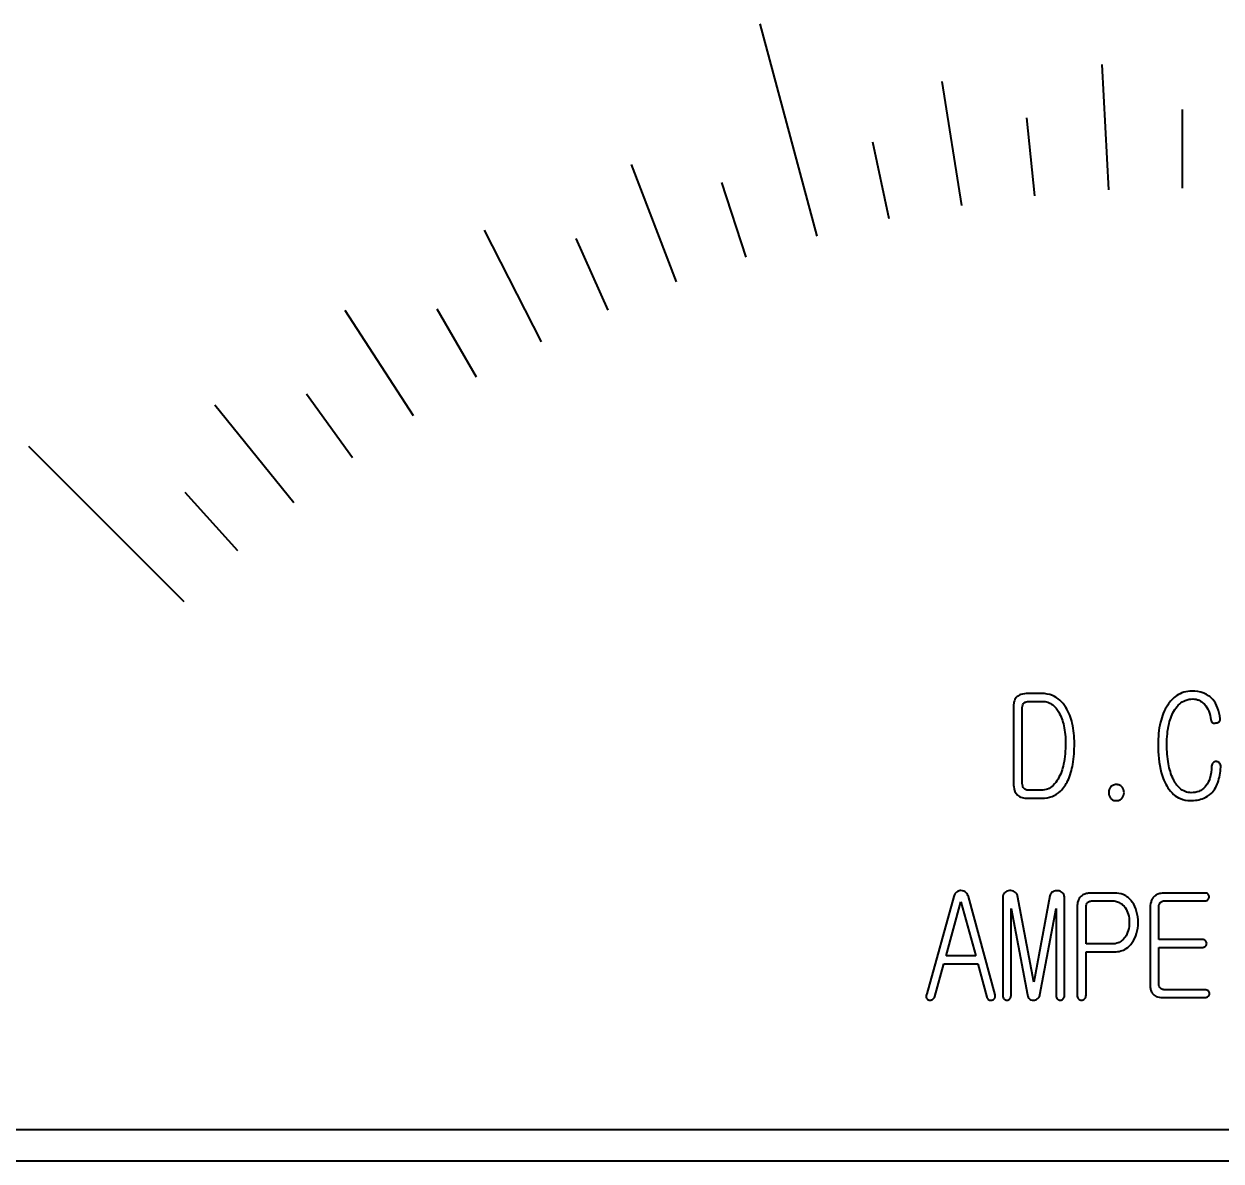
# Model space of a CAD drawing. Header units: millimetres. Extents: x 0 to 4752, y 0 to 3360.
# Drawn here: x 1861.5 to 1899.65, y 1731.88 to 1768.11 of the extents above; entities that cross this region are included whole.
import ezdxf

# ---------------------------------------------------------------- set-up
doc = ezdxf.new("R2010")
doc.units = ezdxf.units.MM
doc.header["$LTSCALE"] = 8
doc.layers.add('가시적인 것(ISO)', color=3, linetype='Continuous', lineweight=40)

msp = doc.modelspace()

# ---------------------------------------------------------------- linework, layer by layer
at = {"layer": '가시적인 것(ISO)'}
for p, q in [((1886.775, 1761.349), (1884.964, 1768.11)), ((1896.067, 1762.82), (1895.858, 1766.815)), ((1891.383, 1762.328), (1890.757, 1766.279)), ((1893.718, 1762.635), (1893.457, 1765.122)), ((1898.422, 1762.882), (1898.422, 1765.382)), ((1889.066, 1761.899), (1888.546, 1764.344)), ((1882.296, 1759.893), (1880.862, 1763.627)), ((1884.516, 1760.68), (1883.744, 1763.057)), ((1877.993, 1757.977), (1876.177, 1761.541)), ((1880.119, 1758.992), (1879.102, 1761.275)), ((1873.913, 1755.622), (1871.735, 1758.977)), ((1875.922, 1756.853), (1874.672, 1759.018)), ((1871.972, 1754.288), (1870.502, 1756.31)), ((1870.103, 1752.854), (1867.586, 1755.962)), ((1866.602, 1749.702), (1861.653, 1754.652)), ((1868.311, 1751.323), (1866.639, 1753.181)), ((1893.935, 1746.777), (1893.495, 1746.777)), ((1893.518, 1746.528), (1893.949, 1746.528)), ((1893.033, 1746.369), (1893.033, 1743.917)), ((1893.314, 1743.912), (1893.314, 1746.329)), ((1893.441, 1743.445), (1893.944, 1743.445)), ((1893.917, 1743.695), (1893.518, 1743.695)), ((1891.129, 1740.309), (1890.272, 1737.212)), ((1892.448, 1737.18), (1891.595, 1740.309)), ((1893.676, 1737.579), (1893.164, 1740.327)), ((1894.189, 1740.327), (1893.676, 1737.579)), ((1896.256, 1740.422), (1895.535, 1740.422)), ((1899.13, 1740.422), (1897.893, 1740.422)), ((1890.884, 1738.418), (1891.36, 1740.136)), ((1891.36, 1740.136), (1891.831, 1738.418)), ((1892.693, 1740.277), (1892.693, 1737.149)), ((1892.956, 1737.149), (1892.956, 1739.928)), ((1892.956, 1739.928), (1893.477, 1737.176)), ((1893.876, 1737.176), (1894.393, 1739.928)), ((1894.393, 1739.928), (1894.393, 1737.149)), ((1894.656, 1737.149), (1894.656, 1740.277)), ((1895.064, 1739.978), (1895.064, 1737.167)), ((1895.345, 1738.799), (1895.345, 1739.969)), ((1895.572, 1740.173), (1896.175, 1740.173)), ((1897.385, 1739.91), (1897.385, 1737.525)), ((1897.666, 1738.939), (1897.666, 1739.982)), ((1897.861, 1740.173), (1899.13, 1740.173)), ((1896.175, 1738.799), (1895.345, 1738.799)), ((1899.053, 1738.939), (1897.666, 1738.939)), ((1891.831, 1738.418), (1890.884, 1738.418)), ((1895.345, 1737.167), (1895.345, 1738.55)), ((1895.345, 1738.55), (1896.256, 1738.55)), ((1897.666, 1737.53), (1897.666, 1738.69)), ((1897.666, 1738.69), (1899.053, 1738.69)), ((1890.526, 1737.121), (1890.816, 1738.169)), ((1890.816, 1738.169), (1891.895, 1738.169)), ((1891.895, 1738.169), (1892.185, 1737.108)), ((1899.13, 1737.339), (1897.847, 1737.339)), ((1897.834, 1737.09), (1899.13, 1737.09)), ((1849.172, 1732.882), (1947.672, 1732.882)), ((1952.422, 1731.882), (1844.422, 1731.882))]:
    msp.add_line(p, q, dxfattribs=at)
for points, knots in [([(1893.495, 1746.777), (1893.419, 1746.777), (1893.338, 1746.769), (1893.224, 1746.728), (1893.185, 1746.707), (1893.151, 1746.678)], [-0.03641384, -0.03641384, -0.03641384, -0.03641384, -0.01338686, -0.01338686, 0, 0, 0, 0]), ([(1894.701, 1746.333), (1894.647, 1746.419), (1894.583, 1746.498), (1894.438, 1746.628), (1894.36, 1746.678), (1894.166, 1746.758), (1894.052, 1746.777), (1893.935, 1746.777)], [-0.093472, -0.093472, -0.093472, -0.093472, -0.06305755, -0.06305755, -0.03511894, -0.03511894, 0, 0, 0, 0]), ([(1898.718, 1746.854), (1898.631, 1746.854), (1898.544, 1746.843), (1898.379, 1746.794), (1898.303, 1746.757), (1898.118, 1746.631), (1898.024, 1746.526), (1897.947, 1746.41)], [-0.09349845, -0.09349845, -0.09349845, -0.09349845, -0.06729044, -0.06729044, -0.04176506, -0.04176506, 0, 0, 0, 0]), ([(1899.38, 1746.592), (1899.341, 1746.635), (1899.298, 1746.673), (1899.202, 1746.74), (1899.151, 1746.767), (1898.977, 1746.836), (1898.847, 1746.854), (1898.718, 1746.854)], [-0.07367555, -0.07367555, -0.07367555, -0.07367555, -0.05622755, -0.05622755, -0.03870815, -0.03870815, 0, 0, 0, 0]), ([(1893.151, 1746.678), (1893.131, 1746.66), (1893.114, 1746.641), (1893.084, 1746.597), (1893.072, 1746.573), (1893.041, 1746.492), (1893.033, 1746.43), (1893.033, 1746.369)], [-0.03405146, -0.03405146, -0.03405146, -0.03405146, -0.02620979, -0.02620979, -0.01818389, -0.01818389, 0, 0, 0, 0]), ([(1893.314, 1746.329), (1893.314, 1746.358), (1893.318, 1746.388), (1893.338, 1746.437), (1893.351, 1746.457), (1893.368, 1746.474)], [-0.01605385, -0.01605385, -0.01605385, -0.01605385, -0.00719425, -0.00719425, 0, 0, 0, 0]), ([(1893.368, 1746.474), (1893.377, 1746.483), (1893.387, 1746.491), (1893.409, 1746.504), (1893.421, 1746.51), (1893.46, 1746.524), (1893.489, 1746.528), (1893.518, 1746.528)], [-0.01637798, -0.01637798, -0.01637798, -0.01637798, -0.01254625, -0.01254625, -0.00865005, -0.00865005, 0, 0, 0, 0]), ([(1893.949, 1746.528), (1894.009, 1746.528), (1894.068, 1746.519), (1894.183, 1746.48), (1894.235, 1746.451), (1894.361, 1746.352), (1894.424, 1746.27), (1894.474, 1746.184)], [-0.0663257, -0.0663257, -0.0663257, -0.0663257, -0.04816751, -0.04816751, -0.03013588, -0.03013588, 0, 0, 0, 0]), ([(1897.947, 1746.41), (1897.837, 1746.243), (1897.763, 1746.055), (1897.66, 1745.629), (1897.639, 1745.384), (1897.639, 1745.145)], [-0.1315118, -0.1315118, -0.1315118, -0.1315118, -0.071475, -0.071475, 0, 0, 0, 0]), ([(1898.174, 1746.265), (1898.218, 1746.331), (1898.269, 1746.393), (1898.382, 1746.492), (1898.441, 1746.531), (1898.584, 1746.59), (1898.666, 1746.605), (1898.75, 1746.605)], [-0.07033538, -0.07033538, -0.07033538, -0.07033538, -0.04658189, -0.04658189, -0.02521066, -0.02521066, 0, 0, 0, 0]), ([(1898.75, 1746.605), (1898.784, 1746.605), (1898.818, 1746.602), (1898.884, 1746.588), (1898.915, 1746.577), (1899.011, 1746.533), (1899.068, 1746.489), (1899.117, 1746.437)], [-0.04179008, -0.04179008, -0.04179008, -0.04179008, -0.03157058, -0.03157058, -0.02151341, -0.02151341, 0, 0, 0, 0]), ([(1899.117, 1746.437), (1899.176, 1746.373), (1899.222, 1746.3), (1899.293, 1746.13), (1899.314, 1746.035), (1899.325, 1745.939)], [-0.05518384, -0.05518384, -0.05518384, -0.05518384, -0.02904053, -0.02904053, 0, 0, 0, 0]), ([(1899.62, 1745.975), (1899.606, 1746.094), (1899.581, 1746.214), (1899.5, 1746.423), (1899.448, 1746.513), (1899.38, 1746.592)], [-0.06722802, -0.06722802, -0.06722802, -0.06722802, -0.03119846, -0.03119846, 0, 0, 0, 0]), ([(1894.474, 1746.184), (1894.554, 1746.052), (1894.605, 1745.903), (1894.678, 1745.569), (1894.692, 1745.374), (1894.692, 1745.186)], [-0.1024748, -0.1024748, -0.1024748, -0.1024748, -0.056378, -0.056378, 0, 0, 0, 0]), ([(1894.973, 1745.186), (1894.973, 1745.401), (1894.955, 1745.622), (1894.863, 1746.008), (1894.798, 1746.179), (1894.701, 1746.333)], [-0.119128, -0.119128, -0.119128, -0.119128, -0.0545817, -0.0545817, 0, 0, 0, 0]), ([(1897.92, 1745.15), (1897.92, 1745.373), (1897.938, 1745.607), (1898.03, 1745.979), (1898.088, 1746.131), (1898.174, 1746.265)], [-0.1149482, -0.1149482, -0.1149482, -0.1149482, -0.0478523, -0.0478523, 0, 0, 0, 0]), ([(1899.325, 1745.939), (1899.326, 1745.927), (1899.328, 1745.914), (1899.335, 1745.893), (1899.34, 1745.883), (1899.353, 1745.865), (1899.361, 1745.858), (1899.383, 1745.845), (1899.397, 1745.84), (1899.434, 1745.834), (1899.46, 1745.835), (1899.484, 1745.839)], [-0.02168097, -0.02168097, -0.02168097, -0.02168097, -0.01805816, -0.01805816, -0.01489402, -0.01489402, -0.01149423, -0.01149423, -0.00721363, -0.00721363, 0, 0, 0, 0]), ([(1899.484, 1745.839), (1899.513, 1745.844), (1899.542, 1745.851), (1899.577, 1745.872), (1899.588, 1745.88), (1899.605, 1745.901), (1899.612, 1745.912), (1899.62, 1745.941), (1899.622, 1745.958), (1899.62, 1745.975)], [-0.02120801, -0.02120801, -0.02120801, -0.02120801, -0.01319736, -0.01319736, -0.0090193, -0.0090193, -0.00504711, -0.00504711, 0, 0, 0, 0]), ([(1894.692, 1745.186), (1894.692, 1744.968), (1894.676, 1744.74), (1894.594, 1744.362), (1894.538, 1744.198), (1894.452, 1744.053)], [-0.1161645, -0.1161645, -0.1161645, -0.1161645, -0.0505709, -0.0505709, 0, 0, 0, 0]), ([(1894.765, 1744.003), (1894.841, 1744.165), (1894.89, 1744.344), (1894.959, 1744.738), (1894.973, 1744.966), (1894.973, 1745.186)], [-0.1198761, -0.1198761, -0.1198761, -0.1198761, -0.0660596, -0.0660596, 0, 0, 0, 0]), ([(1897.639, 1745.145), (1897.639, 1744.856), (1897.663, 1744.546), (1897.785, 1744.094), (1897.852, 1743.924), (1897.952, 1743.776)], [-0.1406929, -0.1406929, -0.1406929, -0.1406929, -0.0535407, -0.0535407, 0, 0, 0, 0]), ([(1898.124, 1744.053), (1898.05, 1744.205), (1898.002, 1744.371), (1897.934, 1744.738), (1897.92, 1744.947), (1897.92, 1745.15)], [-0.11173, -0.11173, -0.11173, -0.11173, -0.0609482, -0.0609482, 0, 0, 0, 0]), ([(1899.393, 1744.574), (1899.386, 1744.567), (1899.379, 1744.56), (1899.368, 1744.543), (1899.363, 1744.535), (1899.351, 1744.505), (1899.348, 1744.483), (1899.348, 1744.461)], [-0.01263276, -0.01263276, -0.01263276, -0.01263276, -0.00962426, -0.00962426, -0.00661474, -0.00661474, 0, 0, 0, 0]), ([(1899.498, 1744.61), (1899.479, 1744.61), (1899.46, 1744.607), (1899.424, 1744.595), (1899.408, 1744.586), (1899.393, 1744.574)], [-0.01135776, -0.01135776, -0.01135776, -0.01135776, -0.00565847, -0.00565847, 0, 0, 0, 0]), ([(1899.593, 1744.565), (1899.581, 1744.578), (1899.567, 1744.589), (1899.534, 1744.605), (1899.516, 1744.609), (1899.498, 1744.61)], [-0.01093171, -0.01093171, -0.01093171, -0.01093171, -0.00556855, -0.00556855, 0, 0, 0, 0]), ([(1899.638, 1744.434), (1899.638, 1744.46), (1899.635, 1744.486), (1899.619, 1744.531), (1899.608, 1744.549), (1899.593, 1744.565)], [-0.01433573, -0.01433573, -0.01433573, -0.01433573, -0.00653023, -0.00653023, 0, 0, 0, 0]), ([(1899.348, 1744.461), (1899.345, 1744.331), (1899.329, 1744.197), (1899.259, 1743.987), (1899.219, 1743.906), (1899.162, 1743.835)], [-0.0662381, -0.0662381, -0.0662381, -0.0662381, -0.02724627, -0.02724627, 0, 0, 0, 0]), ([(1899.33, 1743.595), (1899.377, 1743.639), (1899.417, 1743.689), (1899.489, 1743.804), (1899.519, 1743.868), (1899.601, 1744.091), (1899.628, 1744.266), (1899.638, 1744.434)], [-0.09064265, -0.09064265, -0.09064265, -0.09064265, -0.07131404, -0.07131404, -0.05025173, -0.05025173, 0, 0, 0, 0]), ([(1893.033, 1743.917), (1893.033, 1743.841), (1893.041, 1743.762), (1893.083, 1743.646), (1893.106, 1743.604), (1893.137, 1743.568)], [-0.03712001, -0.03712001, -0.03712001, -0.03712001, -0.0143581, -0.0143581, 0, 0, 0, 0]), ([(1893.368, 1743.753), (1893.359, 1743.763), (1893.351, 1743.773), (1893.337, 1743.795), (1893.332, 1743.808), (1893.317, 1743.85), (1893.314, 1743.881), (1893.314, 1743.912)], [-0.01718657, -0.01718657, -0.01718657, -0.01718657, -0.0133087, -0.0133087, -0.00926312, -0.00926312, 0, 0, 0, 0]), ([(1893.518, 1743.695), (1893.499, 1743.695), (1893.48, 1743.696), (1893.446, 1743.703), (1893.43, 1743.709), (1893.397, 1743.725), (1893.381, 1743.738), (1893.368, 1743.753)], [-0.01670273, -0.01670273, -0.01670273, -0.01670273, -0.01110199, -0.01110199, -0.00613505, -0.00613505, 0, 0, 0, 0]), ([(1894.452, 1744.053), (1894.408, 1743.979), (1894.355, 1743.908), (1894.242, 1743.801), (1894.184, 1743.761), (1894.055, 1743.707), (1893.987, 1743.695), (1893.917, 1743.695)], [-0.06789507, -0.06789507, -0.06789507, -0.06789507, -0.04210367, -0.04210367, -0.02103215, -0.02103215, 0, 0, 0, 0]), ([(1893.944, 1743.445), (1894.053, 1743.445), (1894.16, 1743.461), (1894.361, 1743.536), (1894.449, 1743.591), (1894.628, 1743.758), (1894.705, 1743.877), (1894.765, 1744.003)], [-0.1060763, -0.1060763, -0.1060763, -0.1060763, -0.0735077, -0.0735077, -0.0417611, -0.0417611, 0, 0, 0, 0]), ([(1896.125, 1743.799), (1896.105, 1743.774), (1896.09, 1743.747), (1896.07, 1743.685), (1896.066, 1743.651), (1896.066, 1743.617)], [-0.01958775, -0.01958775, -0.01958775, -0.01958775, -0.01015055, -0.01015055, 0, 0, 0, 0]), ([(1896.311, 1743.876), (1896.29, 1743.876), (1896.269, 1743.874), (1896.229, 1743.866), (1896.211, 1743.86), (1896.167, 1743.838), (1896.144, 1743.821), (1896.125, 1743.799)], [-0.02091591, -0.02091591, -0.02091591, -0.02091591, -0.01461309, -0.01461309, -0.00880844, -0.00880844, 0, 0, 0, 0]), ([(1896.492, 1743.799), (1896.481, 1743.812), (1896.47, 1743.823), (1896.443, 1743.843), (1896.429, 1743.851), (1896.381, 1743.871), (1896.346, 1743.876), (1896.311, 1743.876)], [-0.02047501, -0.02047501, -0.02047501, -0.02047501, -0.01550345, -0.01550345, -0.01056054, -0.01056054, 0, 0, 0, 0]), ([(1896.555, 1743.617), (1896.555, 1743.651), (1896.551, 1743.685), (1896.529, 1743.747), (1896.513, 1743.775), (1896.492, 1743.799)], [-0.01981745, -0.01981745, -0.01981745, -0.01981745, -0.00962268, -0.00962268, 0, 0, 0, 0]), ([(1897.952, 1743.776), (1898.004, 1743.698), (1898.065, 1743.625), (1898.2, 1743.507), (1898.272, 1743.461), (1898.451, 1743.386), (1898.556, 1743.368), (1898.664, 1743.368)], [-0.08635318, -0.08635318, -0.08635318, -0.08635318, -0.05812305, -0.05812305, -0.03234433, -0.03234433, 0, 0, 0, 0]), ([(1898.7, 1743.617), (1898.632, 1743.617), (1898.566, 1743.629), (1898.439, 1743.679), (1898.382, 1743.716), (1898.243, 1743.842), (1898.176, 1743.946), (1898.124, 1744.053)], [-0.07640903, -0.07640903, -0.07640903, -0.07640903, -0.05608736, -0.05608736, -0.03548202, -0.03548202, 0, 0, 0, 0]), ([(1899.162, 1743.835), (1899.133, 1743.797), (1899.099, 1743.762), (1899.023, 1743.703), (1898.983, 1743.679), (1898.863, 1743.63), (1898.782, 1743.617), (1898.7, 1743.617)], [-0.05339577, -0.05339577, -0.05339577, -0.05339577, -0.03880514, -0.03880514, -0.02468348, -0.02468348, 0, 0, 0, 0]), ([(1893.137, 1743.568), (1893.154, 1743.547), (1893.174, 1743.529), (1893.217, 1743.498), (1893.24, 1743.486), (1893.321, 1743.453), (1893.381, 1743.445), (1893.441, 1743.445)], [-0.03391025, -0.03391025, -0.03391025, -0.03391025, -0.02595711, -0.02595711, -0.01793307, -0.01793307, 0, 0, 0, 0]), ([(1896.066, 1743.617), (1896.066, 1743.586), (1896.07, 1743.555), (1896.09, 1743.495), (1896.105, 1743.469), (1896.125, 1743.445)], [-0.01873777, -0.01873777, -0.01873777, -0.01873777, -0.00922327, -0.00922327, 0, 0, 0, 0]), ([(1896.125, 1743.445), (1896.136, 1743.431), (1896.149, 1743.419), (1896.178, 1743.398), (1896.193, 1743.389), (1896.241, 1743.369), (1896.276, 1743.364), (1896.311, 1743.364)], [-0.02112339, -0.02112339, -0.02112339, -0.02112339, -0.01572684, -0.01572684, -0.01044157, -0.01044157, 0, 0, 0, 0]), ([(1896.311, 1743.364), (1896.332, 1743.364), (1896.354, 1743.366), (1896.395, 1743.375), (1896.414, 1743.382), (1896.455, 1743.406), (1896.475, 1743.424), (1896.492, 1743.445)], [-0.02078042, -0.02078042, -0.02078042, -0.02078042, -0.01421578, -0.01421578, -0.00820809, -0.00820809, 0, 0, 0, 0]), ([(1896.492, 1743.445), (1896.513, 1743.469), (1896.529, 1743.495), (1896.551, 1743.554), (1896.555, 1743.586), (1896.555, 1743.617)], [-0.01895806, -0.01895806, -0.01895806, -0.01895806, -0.00955613, -0.00955613, 0, 0, 0, 0]), ([(1898.664, 1743.368), (1898.809, 1743.368), (1898.958, 1743.388), (1899.182, 1743.479), (1899.261, 1743.529), (1899.33, 1743.595)], [-0.07238753, -0.07238753, -0.07238753, -0.07238753, -0.02862266, -0.02862266, 0, 0, 0, 0]), ([(1891.36, 1740.499), (1891.34, 1740.499), (1891.321, 1740.497), (1891.284, 1740.489), (1891.267, 1740.482), (1891.226, 1740.46), (1891.205, 1740.442), (1891.16, 1740.388), (1891.142, 1740.348), (1891.129, 1740.309)], [-0.03235814, -0.03235814, -0.03235814, -0.03235814, -0.02654812, -0.02654812, -0.02109931, -0.02109931, -0.01253709, -0.01253709, 0, 0, 0, 0]), ([(1891.595, 1740.309), (1891.586, 1740.332), (1891.575, 1740.355), (1891.551, 1740.396), (1891.537, 1740.414), (1891.501, 1740.451), (1891.478, 1740.467), (1891.423, 1740.492), (1891.392, 1740.498), (1891.36, 1740.499)], [-0.03252773, -0.03252773, -0.03252773, -0.03252773, -0.02496215, -0.02496215, -0.01825154, -0.01825154, -0.00957945, -0.00957945, 0, 0, 0, 0]), ([(1892.756, 1740.436), (1892.746, 1740.426), (1892.736, 1740.415), (1892.72, 1740.392), (1892.714, 1740.38), (1892.697, 1740.338), (1892.693, 1740.308), (1892.693, 1740.277)], [-0.01768283, -0.01768283, -0.01768283, -0.01768283, -0.01342159, -0.01342159, -0.00918857, -0.00918857, 0, 0, 0, 0]), ([(1892.906, 1740.499), (1892.877, 1740.496), (1892.849, 1740.49), (1892.798, 1740.468), (1892.776, 1740.454), (1892.756, 1740.436)], [-0.01665729, -0.01665729, -0.01665729, -0.01665729, -0.00807298, -0.00807298, 0, 0, 0, 0]), ([(1893.069, 1740.463), (1893.045, 1740.476), (1893.019, 1740.486), (1892.964, 1740.499), (1892.935, 1740.501), (1892.906, 1740.499)], [-0.01704109, -0.01704109, -0.01704109, -0.01704109, -0.00870036, -0.00870036, 0, 0, 0, 0]), ([(1893.164, 1740.327), (1893.161, 1740.342), (1893.156, 1740.358), (1893.144, 1740.386), (1893.137, 1740.399), (1893.112, 1740.432), (1893.092, 1740.449), (1893.069, 1740.463)], [-0.01725703, -0.01725703, -0.01725703, -0.01725703, -0.01248038, -0.01248038, -0.00795245, -0.00795245, 0, 0, 0, 0]), ([(1894.284, 1740.463), (1894.259, 1740.447), (1894.238, 1740.427), (1894.205, 1740.38), (1894.195, 1740.354), (1894.189, 1740.327)], [-0.01725493, -0.01725493, -0.01725493, -0.01725493, -0.00838767, -0.00838767, 0, 0, 0, 0]), ([(1894.443, 1740.495), (1894.414, 1740.497), (1894.386, 1740.497), (1894.331, 1740.486), (1894.307, 1740.477), (1894.284, 1740.463)], [-0.01657419, -0.01657419, -0.01657419, -0.01657419, -0.00800988, -0.00800988, 0, 0, 0, 0]), ([(1894.588, 1740.436), (1894.568, 1740.454), (1894.546, 1740.468), (1894.497, 1740.488), (1894.47, 1740.493), (1894.443, 1740.495)], [-0.0161264, -0.0161264, -0.0161264, -0.0161264, -0.00820322, -0.00820322, 0, 0, 0, 0]), ([(1894.656, 1740.277), (1894.656, 1740.295), (1894.654, 1740.312), (1894.647, 1740.346), (1894.642, 1740.361), (1894.623, 1740.399), (1894.607, 1740.419), (1894.588, 1740.436)], [-0.01796321, -0.01796321, -0.01796321, -0.01796321, -0.01264431, -0.01264431, -0.00770474, -0.00770474, 0, 0, 0, 0]), ([(1895.168, 1740.304), (1895.15, 1740.286), (1895.135, 1740.265), (1895.109, 1740.219), (1895.098, 1740.194), (1895.07, 1740.107), (1895.064, 1740.041), (1895.064, 1739.978)], [-0.03493904, -0.03493904, -0.03493904, -0.03493904, -0.02726274, -0.02726274, -0.0190871, -0.0190871, 0, 0, 0, 0]), ([(1895.535, 1740.422), (1895.487, 1740.422), (1895.438, 1740.419), (1895.35, 1740.403), (1895.31, 1740.392), (1895.234, 1740.357), (1895.198, 1740.334), (1895.168, 1740.304)], [-0.0395863, -0.0395863, -0.0395863, -0.0395863, -0.02515776, -0.02515776, -0.0128143, -0.0128143, 0, 0, 0, 0]), ([(1896.818, 1740.132), (1896.781, 1740.186), (1896.737, 1740.235), (1896.638, 1740.316), (1896.586, 1740.348), (1896.442, 1740.407), (1896.35, 1740.422), (1896.256, 1740.422)], [-0.06642478, -0.06642478, -0.06642478, -0.06642478, -0.04673295, -0.04673295, -0.02806351, -0.02806351, 0, 0, 0, 0]), ([(1897.507, 1740.304), (1897.486, 1740.283), (1897.469, 1740.259), (1897.438, 1740.205), (1897.425, 1740.175), (1897.393, 1740.07), (1897.385, 1739.987), (1897.385, 1739.91)], [-0.04195215, -0.04195215, -0.04195215, -0.04195215, -0.03304548, -0.03304548, -0.02333378, -0.02333378, 0, 0, 0, 0]), ([(1897.893, 1740.422), (1897.84, 1740.422), (1897.785, 1740.419), (1897.69, 1740.402), (1897.646, 1740.39), (1897.569, 1740.354), (1897.536, 1740.333), (1897.507, 1740.304)], [-0.04123546, -0.04123546, -0.04123546, -0.04123546, -0.0253322, -0.0253322, -0.01206319, -0.01206319, 0, 0, 0, 0]), ([(1899.235, 1740.386), (1899.221, 1740.398), (1899.206, 1740.407), (1899.17, 1740.419), (1899.15, 1740.422), (1899.13, 1740.422)], [-0.01138476, -0.01138476, -0.01138476, -0.01138476, -0.00589661, -0.00589661, 0, 0, 0, 0]), ([(1899.271, 1740.3), (1899.271, 1740.316), (1899.268, 1740.331), (1899.256, 1740.361), (1899.246, 1740.374), (1899.235, 1740.386)], [-0.009711176, -0.009711176, -0.009711176, -0.009711176, -0.004887734, -0.004887734, 0, 0, 0, 0]), ([(1899.235, 1740.213), (1899.246, 1740.225), (1899.256, 1740.238), (1899.268, 1740.268), (1899.271, 1740.284), (1899.271, 1740.3)], [-0.00971164, -0.00971164, -0.00971164, -0.00971164, -0.004823673, -0.004823673, 0, 0, 0, 0]), ([(1895.345, 1739.969), (1895.345, 1740.001), (1895.349, 1740.035), (1895.368, 1740.083), (1895.377, 1740.1), (1895.39, 1740.114)], [-0.01551568, -0.01551568, -0.01551568, -0.01551568, -0.00576058, -0.00576058, 0, 0, 0, 0]), ([(1895.39, 1740.114), (1895.4, 1740.124), (1895.41, 1740.132), (1895.435, 1740.147), (1895.448, 1740.153), (1895.497, 1740.169), (1895.535, 1740.173), (1895.572, 1740.173)], [-0.01941139, -0.01941139, -0.01941139, -0.01941139, -0.01529595, -0.01529595, -0.01081724, -0.01081724, 0, 0, 0, 0]), ([(1896.175, 1740.173), (1896.222, 1740.173), (1896.269, 1740.167), (1896.358, 1740.143), (1896.399, 1740.126), (1896.497, 1740.065), (1896.546, 1740.016), (1896.587, 1739.96)], [-0.04868686, -0.04868686, -0.04868686, -0.04868686, -0.03447353, -0.03447353, -0.02095075, -0.02095075, 0, 0, 0, 0]), ([(1896.587, 1739.96), (1896.634, 1739.894), (1896.667, 1739.822), (1896.713, 1739.66), (1896.723, 1739.572), (1896.723, 1739.484)], [-0.05053026, -0.05053026, -0.05053026, -0.05053026, -0.02648341, -0.02648341, 0, 0, 0, 0]), ([(1897.004, 1739.479), (1897.004, 1739.6), (1896.991, 1739.721), (1896.928, 1739.943), (1896.882, 1740.042), (1896.818, 1740.132)], [-0.06929172, -0.06929172, -0.06929172, -0.06929172, -0.03304245, -0.03304245, 0, 0, 0, 0]), ([(1897.666, 1739.982), (1897.666, 1740.011), (1897.67, 1740.039), (1897.687, 1740.085), (1897.697, 1740.103), (1897.711, 1740.118)], [-0.014738, -0.014738, -0.014738, -0.014738, -0.00625443, -0.00625443, 0, 0, 0, 0]), ([(1897.711, 1740.118), (1897.72, 1740.127), (1897.73, 1740.135), (1897.752, 1740.149), (1897.764, 1740.155), (1897.803, 1740.169), (1897.832, 1740.173), (1897.861, 1740.173)], [-0.01637798, -0.01637798, -0.01637798, -0.01637798, -0.01254625, -0.01254625, -0.00865005, -0.00865005, 0, 0, 0, 0]), ([(1899.13, 1740.173), (1899.143, 1740.173), (1899.155, 1740.174), (1899.178, 1740.178), (1899.189, 1740.182), (1899.213, 1740.193), (1899.225, 1740.202), (1899.235, 1740.213)], [-0.01161934, -0.01161934, -0.01161934, -0.01161934, -0.00791519, -0.00791519, -0.00458114, -0.00458114, 0, 0, 0, 0]), ([(1896.723, 1739.484), (1896.723, 1739.397), (1896.713, 1739.311), (1896.667, 1739.15), (1896.633, 1739.078), (1896.587, 1739.012)], [-0.05012657, -0.05012657, -0.05012657, -0.05012657, -0.02414587, -0.02414587, 0, 0, 0, 0]), ([(1896.818, 1738.84), (1896.882, 1738.928), (1896.927, 1739.025), (1896.991, 1739.242), (1897.004, 1739.361), (1897.004, 1739.479)], [-0.06800971, -0.06800971, -0.06800971, -0.06800971, -0.03547773, -0.03547773, 0, 0, 0, 0]), ([(1896.587, 1739.012), (1896.559, 1738.973), (1896.526, 1738.937), (1896.453, 1738.877), (1896.414, 1738.853), (1896.309, 1738.81), (1896.243, 1738.799), (1896.175, 1738.799)], [-0.04869949, -0.04869949, -0.04869949, -0.04869949, -0.03412983, -0.03412983, -0.02040573, -0.02040573, 0, 0, 0, 0]), ([(1896.256, 1738.55), (1896.323, 1738.55), (1896.389, 1738.557), (1896.514, 1738.591), (1896.57, 1738.616), (1896.701, 1738.699), (1896.765, 1738.764), (1896.818, 1738.84)], [-0.06643419, -0.06643419, -0.06643419, -0.06643419, -0.04647322, -0.04647322, -0.0276538, -0.0276538, 0, 0, 0, 0]), ([(1899.153, 1738.903), (1899.14, 1738.915), (1899.125, 1738.924), (1899.09, 1738.937), (1899.072, 1738.939), (1899.053, 1738.939)], [-0.01096151, -0.01096151, -0.01096151, -0.01096151, -0.00558051, -0.00558051, 0, 0, 0, 0]), ([(1899.189, 1738.817), (1899.188, 1738.833), (1899.184, 1738.849), (1899.172, 1738.878), (1899.164, 1738.891), (1899.153, 1738.903)], [-0.009578096, -0.009578096, -0.009578096, -0.009578096, -0.004744873, -0.004744873, 0, 0, 0, 0]), ([(1899.153, 1738.731), (1899.165, 1738.742), (1899.174, 1738.756), (1899.187, 1738.785), (1899.189, 1738.801), (1899.189, 1738.817)], [-0.00971164, -0.00971164, -0.00971164, -0.00971164, -0.004823673, -0.004823673, 0, 0, 0, 0]), ([(1899.053, 1738.69), (1899.065, 1738.69), (1899.076, 1738.691), (1899.097, 1738.696), (1899.107, 1738.699), (1899.131, 1738.71), (1899.143, 1738.719), (1899.153, 1738.731)], [-0.01119603, -0.01119603, -0.01119603, -0.01119603, -0.00779856, -0.00779856, -0.00468008, -0.00468008, 0, 0, 0, 0]), ([(1897.385, 1737.525), (1897.385, 1737.477), (1897.388, 1737.427), (1897.404, 1737.342), (1897.415, 1737.303), (1897.445, 1737.24), (1897.463, 1737.215), (1897.485, 1737.194)], [-0.03531454, -0.03531454, -0.03531454, -0.03531454, -0.02089329, -0.02089329, -0.00919137, -0.00919137, 0, 0, 0, 0]), ([(1897.716, 1737.389), (1897.708, 1737.397), (1897.7, 1737.405), (1897.688, 1737.425), (1897.683, 1737.436), (1897.669, 1737.473), (1897.666, 1737.502), (1897.666, 1737.53)], [-0.01529877, -0.01529877, -0.01529877, -0.01529877, -0.0118976, -0.0118976, -0.00832406, -0.00832406, 0, 0, 0, 0]), ([(1897.847, 1737.339), (1897.832, 1737.339), (1897.816, 1737.34), (1897.786, 1737.346), (1897.773, 1737.35), (1897.743, 1737.364), (1897.729, 1737.375), (1897.716, 1737.389)], [-0.01456758, -0.01456758, -0.01456758, -0.01456758, -0.00983604, -0.00983604, -0.00560417, -0.00560417, 0, 0, 0, 0]), ([(1899.244, 1737.303), (1899.229, 1737.315), (1899.211, 1737.324), (1899.173, 1737.336), (1899.152, 1737.339), (1899.13, 1737.339)], [-0.01221467, -0.01221467, -0.01221467, -0.01221467, -0.00633897, -0.00633897, 0, 0, 0, 0]), ([(1899.28, 1737.217), (1899.28, 1737.233), (1899.277, 1737.248), (1899.265, 1737.278), (1899.255, 1737.291), (1899.244, 1737.303)], [-0.009711176, -0.009711176, -0.009711176, -0.009711176, -0.004887734, -0.004887734, 0, 0, 0, 0]), ([(1890.272, 1737.212), (1890.264, 1737.196), (1890.258, 1737.179), (1890.252, 1737.147), (1890.25, 1737.132), (1890.253, 1737.103), (1890.256, 1737.089), (1890.263, 1737.076)], [-0.01410753, -0.01410753, -0.01410753, -0.01410753, -0.00879205, -0.00879205, -0.00428493, -0.00428493, 0, 0, 0, 0]), ([(1890.263, 1737.076), (1890.267, 1737.067), (1890.272, 1737.059), (1890.284, 1737.044), (1890.29, 1737.038), (1890.312, 1737.023), (1890.328, 1737.016), (1890.344, 1737.013)], [-0.01079787, -0.01079787, -0.01079787, -0.01079787, -0.00790928, -0.00790928, -0.00509253, -0.00509253, 0, 0, 0, 0]), ([(1890.344, 1737.013), (1890.352, 1737.01), (1890.361, 1737.009), (1890.378, 1737.008), (1890.387, 1737.009), (1890.414, 1737.014), (1890.432, 1737.021), (1890.448, 1737.031)], [-0.01090309, -0.01090309, -0.01090309, -0.01090309, -0.00833577, -0.00833577, -0.00573868, -0.00573868, 0, 0, 0, 0]), ([(1890.448, 1737.031), (1890.466, 1737.041), (1890.482, 1737.054), (1890.508, 1737.085), (1890.518, 1737.102), (1890.526, 1737.121)], [-0.0122436, -0.0122436, -0.0122436, -0.0122436, -0.00612558, -0.00612558, 0, 0, 0, 0]), ([(1892.185, 1737.108), (1892.187, 1737.097), (1892.189, 1737.086), (1892.198, 1737.067), (1892.204, 1737.058), (1892.221, 1737.038), (1892.234, 1737.029), (1892.248, 1737.022)], [-0.01122953, -0.01122953, -0.01122953, -0.01122953, -0.0079321, -0.0079321, -0.00479577, -0.00479577, 0, 0, 0, 0]), ([(1892.248, 1737.022), (1892.263, 1737.014), (1892.279, 1737.01), (1892.313, 1737.007), (1892.331, 1737.008), (1892.348, 1737.013)], [-0.01032336, -0.01032336, -0.01032336, -0.01032336, -0.00528604, -0.00528604, 0, 0, 0, 0]), ([(1892.348, 1737.013), (1892.366, 1737.017), (1892.382, 1737.024), (1892.412, 1737.044), (1892.424, 1737.057), (1892.434, 1737.072)], [-0.01077498, -0.01077498, -0.01077498, -0.01077498, -0.00537051, -0.00537051, 0, 0, 0, 0]), ([(1892.434, 1737.072), (1892.44, 1737.079), (1892.444, 1737.087), (1892.45, 1737.104), (1892.453, 1737.113), (1892.456, 1737.142), (1892.453, 1737.162), (1892.448, 1737.18)], [-0.01139693, -0.01139693, -0.01139693, -0.01139693, -0.00863453, -0.00863453, -0.00588224, -0.00588224, 0, 0, 0, 0]), ([(1892.693, 1737.149), (1892.693, 1737.128), (1892.696, 1737.108), (1892.711, 1737.072), (1892.721, 1737.057), (1892.733, 1737.044)], [-0.01162436, -0.01162436, -0.01162436, -0.01162436, -0.00545097, -0.00545097, 0, 0, 0, 0]), ([(1892.733, 1737.044), (1892.739, 1737.039), (1892.746, 1737.033), (1892.76, 1737.024), (1892.767, 1737.02), (1892.79, 1737.011), (1892.807, 1737.008), (1892.824, 1737.008)], [-0.01009531, -0.01009531, -0.01009531, -0.01009531, -0.00758887, -0.00758887, -0.00514245, -0.00514245, 0, 0, 0, 0]), ([(1892.824, 1737.008), (1892.84, 1737.008), (1892.856, 1737.011), (1892.886, 1737.024), (1892.899, 1737.033), (1892.91, 1737.044)], [-0.009711176, -0.009711176, -0.009711176, -0.009711176, -0.004887734, -0.004887734, 0, 0, 0, 0]), ([(1892.91, 1737.044), (1892.918, 1737.051), (1892.925, 1737.059), (1892.936, 1737.075), (1892.941, 1737.084), (1892.952, 1737.111), (1892.956, 1737.129), (1892.956, 1737.149)], [-0.01180893, -0.01180893, -0.01180893, -0.01180893, -0.00874791, -0.00874791, -0.00578944, -0.00578944, 0, 0, 0, 0]), ([(1893.477, 1737.176), (1893.482, 1737.15), (1893.489, 1737.124), (1893.511, 1737.082), (1893.523, 1737.065), (1893.553, 1737.037), (1893.57, 1737.027), (1893.616, 1737.01), (1893.644, 1737.007), (1893.672, 1737.008)], [-0.02863256, -0.02863256, -0.02863256, -0.02863256, -0.02074118, -0.02074118, -0.01452504, -0.01452504, -0.00833892, -0.00833892, 0, 0, 0, 0]), ([(1893.672, 1737.008), (1893.692, 1737.008), (1893.712, 1737.01), (1893.749, 1737.019), (1893.766, 1737.026), (1893.802, 1737.048), (1893.82, 1737.064), (1893.854, 1737.111), (1893.867, 1737.143), (1893.876, 1737.176)], [-0.02885173, -0.02885173, -0.02885173, -0.02885173, -0.02284598, -0.02284598, -0.01736329, -0.01736329, -0.01016775, -0.01016775, 0, 0, 0, 0]), ([(1894.393, 1737.149), (1894.393, 1737.128), (1894.396, 1737.108), (1894.411, 1737.072), (1894.421, 1737.057), (1894.434, 1737.044)], [-0.01162436, -0.01162436, -0.01162436, -0.01162436, -0.00545097, -0.00545097, 0, 0, 0, 0]), ([(1894.434, 1737.044), (1894.439, 1737.039), (1894.446, 1737.033), (1894.46, 1737.024), (1894.467, 1737.02), (1894.49, 1737.011), (1894.507, 1737.008), (1894.524, 1737.008)], [-0.01009531, -0.01009531, -0.01009531, -0.01009531, -0.00758887, -0.00758887, -0.00514245, -0.00514245, 0, 0, 0, 0]), ([(1894.524, 1737.008), (1894.54, 1737.008), (1894.556, 1737.011), (1894.586, 1737.024), (1894.599, 1737.033), (1894.61, 1737.044)], [-0.009711176, -0.009711176, -0.009711176, -0.009711176, -0.004887734, -0.004887734, 0, 0, 0, 0]), ([(1894.61, 1737.044), (1894.618, 1737.051), (1894.625, 1737.059), (1894.637, 1737.075), (1894.641, 1737.084), (1894.653, 1737.111), (1894.656, 1737.129), (1894.656, 1737.149)], [-0.01180893, -0.01180893, -0.01180893, -0.01180893, -0.00874791, -0.00874791, -0.00578944, -0.00578944, 0, 0, 0, 0]), ([(1895.064, 1737.167), (1895.064, 1737.144), (1895.067, 1737.121), (1895.081, 1737.081), (1895.091, 1737.064), (1895.105, 1737.049)], [-0.01286258, -0.01286258, -0.01286258, -0.01286258, -0.00603132, -0.00603132, 0, 0, 0, 0]), ([(1895.105, 1737.049), (1895.118, 1737.036), (1895.133, 1737.025), (1895.167, 1737.011), (1895.186, 1737.008), (1895.204, 1737.008)], [-0.01119742, -0.01119742, -0.01119742, -0.01119742, -0.00562659, -0.00562659, 0, 0, 0, 0]), ([(1895.204, 1737.008), (1895.213, 1737.008), (1895.222, 1737.009), (1895.239, 1737.012), (1895.247, 1737.015), (1895.272, 1737.026), (1895.287, 1737.036), (1895.3, 1737.049)], [-0.01070769, -0.01070769, -0.01070769, -0.01070769, -0.00804921, -0.00804921, -0.00545439, -0.00545439, 0, 0, 0, 0]), ([(1895.3, 1737.049), (1895.307, 1737.056), (1895.314, 1737.065), (1895.325, 1737.082), (1895.33, 1737.091), (1895.342, 1737.122), (1895.345, 1737.144), (1895.345, 1737.167)], [-0.01303381, -0.01303381, -0.01303381, -0.01303381, -0.00987639, -0.00987639, -0.00674254, -0.00674254, 0, 0, 0, 0]), ([(1897.485, 1737.194), (1897.502, 1737.176), (1897.522, 1737.161), (1897.568, 1737.134), (1897.595, 1737.124), (1897.689, 1737.096), (1897.764, 1737.09), (1897.834, 1737.09)], [-0.03681462, -0.03681462, -0.03681462, -0.03681462, -0.02930245, -0.02930245, -0.02088044, -0.02088044, 0, 0, 0, 0]), ([(1899.13, 1737.09), (1899.152, 1737.09), (1899.173, 1737.093), (1899.212, 1737.107), (1899.229, 1737.117), (1899.244, 1737.131)], [-0.01244368, -0.01244368, -0.01244368, -0.01244368, -0.00606099, -0.00606099, 0, 0, 0, 0]), ([(1899.244, 1737.131), (1899.255, 1737.142), (1899.265, 1737.155), (1899.277, 1737.185), (1899.28, 1737.201), (1899.28, 1737.217)], [-0.00971164, -0.00971164, -0.00971164, -0.00971164, -0.004823673, -0.004823673, 0, 0, 0, 0])]:
    msp.add_open_spline(points, degree=3, knots=knots, dxfattribs=at)

doc.saveas('drawing.dxf')
